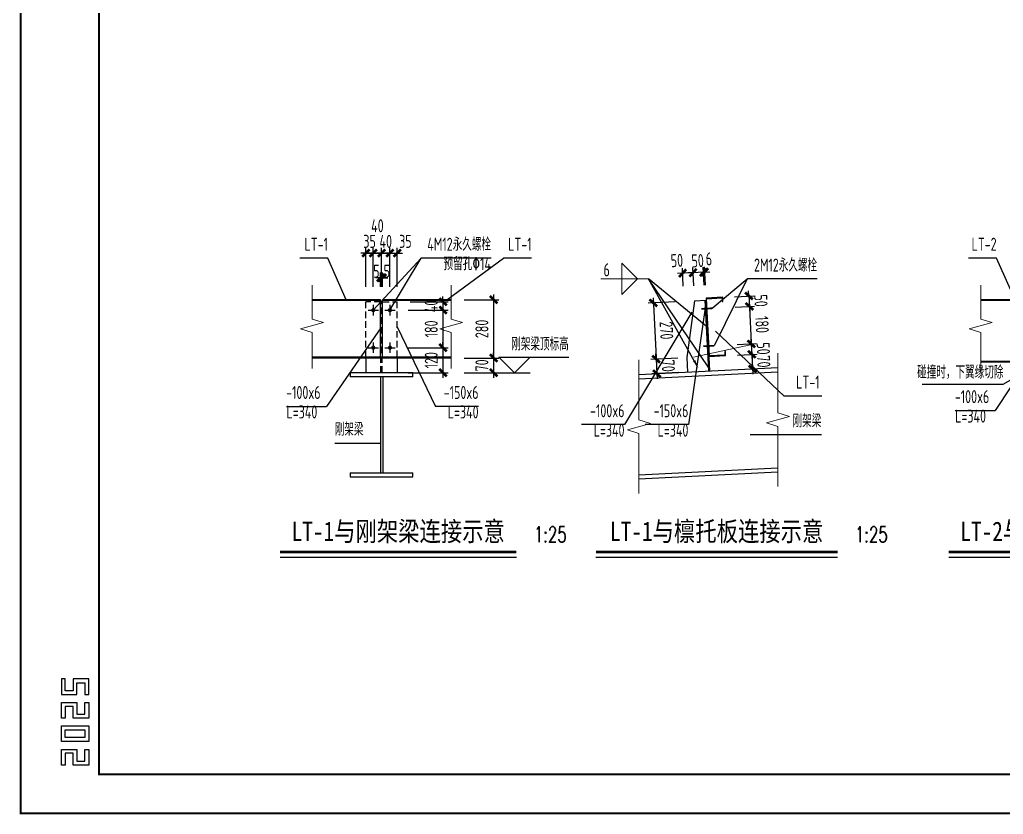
# Model space of a CAD drawing. Extents: x -1201378 to 2367219, y -619313 to 244905.
# Drawn here: x 312071 to 349789, y -496140 to -465649 of the extents above; entities that cross this region are included whole.
import ezdxf
from ezdxf.enums import TextEntityAlignment as Align

# ---------------------------------------------------------------- set-up
doc = ezdxf.new("R2010")
doc.units = 0
doc.header["$LTSCALE"] = 1000
doc.linetypes.add('DASHED', pattern=[0.75, 0.5, -0.25])
doc.layers.get('0').update_dxf_attribs({"linetype": 'CONTINUOUS'})
doc.layers.get('Defpoints').update_dxf_attribs({"linetype": 'CONTINUOUS'})
for name, color, linetype in [('0-cxFrame', 155, 'CONTINUOUS'), ('BOLT', 7, 'CONTINUOUS'), ('S-SS', 111, 'CONTINUOUS'), ('S-TEXT', 21, 'CONTINUOUS'), ('Steel', 4, 'CONTINUOUS'), ('Steel_dashed', 52, 'DASHED')]:
    doc.layers.add(name, color=color, linetype=linetype)
for name, color, linetype, lineweight in [('0-cxText', 131, 'CONTINUOUS', 25), ('S-dim', 81, 'CONTINUOUS', 0), ('THIN', 7, 'CONTINUOUS', 0)]:
    doc.layers.add(name, color=color, linetype=linetype, lineweight=lineweight)
doc.styles.add('cx_tuming', font='simhei.ttf')
doc.styles.add('cx_tuqian1', font='')
doc.styles.add('TSSD_Dimension', font='tssdeng.shx', dxfattribs={"width": 0.7, "bigfont": 'hztxt.shx'})
doc.styles.add('TSSD_Label', font='tssdeng.shx', dxfattribs={"width": 0.7, "bigfont": 'hztxt.shx'})
doc.styles.add('TSSD_Norm', font='tj-romans1.shx', dxfattribs={"bigfont": 'tj-hztxt.shx'})
doc.styles.add('黑体', font='simhei.ttf', dxfattribs={"width": 0.8})
doc.styles.get('cx_tuqian1').set_extended_font_data('SimSun')
doc.dimstyles.new('TSSD_100_25', dxfattribs={"dimtxt": 250, "dimasz": 100, "dimexe": 100, "dimexo": 250, "dimgap": 100, "dimtad": 1, "dimdec": 0, "dimlfac": 0.25, "dimzin": 0, "dimdsep": 46, "dimtxsty": 'TSSD_Dimension', "dimblk": 'ARCHTICK', "dimcen": 0, "dimdle": 100, "dimclrt": 7, "dimadec": 0, "dimazin": 0, "dimtfac": 1, "dimtdec": 0, "dimtix": 1, "dimtmove": 2, "dimatfit": 3, "dimfxl": 1, "dimtolj": 1, "dimtzin": 0, "dimarcsym": 0})
doc.dimstyles.new('TSSD_25_200', dxfattribs={"dimtxt": 500, "dimasz": 200, "dimexe": 200, "dimexo": 500, "dimgap": 200, "dimtad": 1, "dimdec": 0, "dimlfac": 0.125, "dimzin": 0, "dimdsep": 46, "dimtxsty": 'TSSD_Dimension', "dimblk": 'ARCHTICK', "dimcen": 0, "dimdle": 200, "dimclrt": 7, "dimadec": 0, "dimazin": 0, "dimtfac": 1, "dimtdec": 0, "dimtix": 1, "dimtmove": 2, "dimatfit": 3, "dimfxl": 1, "dimtolj": 1, "dimtzin": 0, "dimarcsym": 0})
doc.dimstyles.new('TSSD_LEADER_STYLE_300.0', dxfattribs={"dimtxt": 0.18, "dimasz": 300, "dimexe": 0.18, "dimexo": 0.0625, "dimgap": 0.09, "dimtad": 0, "dimtih": 1, "dimtoh": 1, "dimdec": 4, "dimzin": 0, "dimdsep": 46, "dimtxsty": 'Standard', "dimcen": 0.09, "dimadec": 0, "dimazin": 0, "dimtfac": 1, "dimtdec": 4, "dimtofl": 0, "dimtmove": 0, "dimatfit": 3, "dimfxl": 1, "dimtolj": 1, "dimtzin": 0, "dimarcsym": 0})

# ---------------------------------------------------------------- blocks, each defined once
blk = doc.blocks.new('_ArchTick')
at = {"color": 0, "linetype": 'ByBlock', "const_width": 0.5}
blk.add_lwpolyline([(-0.71, -0.71), (0.71, 0.71)], dxfattribs=at)
blk = doc.blocks.new('*D3682')
at = {"layer": 'Defpoints', "color": 0, "transparency": 16777216}
for p in [(338290, -475338), (338340, -476337), (338388, -476334)]:
    blk.add_point(p, dxfattribs=at)
at = {"layer": 'S-dim', "color": 0, "lineweight": -2, "transparency": 16777216}
for p, q in [((338315, -475837), (338280, -475139)), ((338363, -475835), (338328, -475136)), ((338290, -475338), (338090, -475348)), ((338338, -475336), (338290, -475338)), ((338338, -475336), (338538, -475326))]:
    blk.add_line(p, q, dxfattribs=at)
at = {"layer": 'S-dim', "color": 0, "lineweight": -2, "transparency": 16777216, "xscale": 200, "yscale": 200, "zscale": 200}
for p, rotation in [((338290, -475338), 2.876765070596286), ((338338, -475336), 182.8767650705963)]:
    blk.add_blockref('_ArchTick', p, dxfattribs=dict(at, rotation=rotation))
at = {"layer": 'S-dim', "color": 7, "transparency": 16777216, "insert": (338498, -474827), "char_height": 500, "attachment_point": 5, "rotation": 2.8768, "style": 'TSSD_Dimension'}
blk.add_mtext('\\A1;6', dxfattribs=at)
blk = doc.blocks.new('*D3683')
at = {"layer": 'Defpoints', "color": 0, "transparency": 16777216}
for p in [(337891, -475358), (337941, -476357), (338340, -476337)]:
    blk.add_point(p, dxfattribs=at)
at = {"layer": 'S-dim', "color": 0, "lineweight": -2, "transparency": 16777216}
for p, q in [((337916, -475857), (337881, -475159)), ((338315, -475837), (338280, -475139)), ((337891, -475358), (337691, -475368)), ((338290, -475338), (337891, -475358)), ((338290, -475338), (338490, -475328))]:
    blk.add_line(p, q, dxfattribs=at)
at = {"layer": 'S-dim', "color": 0, "lineweight": -2, "transparency": 16777216, "xscale": 200, "yscale": 200, "zscale": 200}
for p, rotation in [((337891, -475358), 2.876765070408708), ((338290, -475338), 182.8767650704087)]:
    blk.add_blockref('_ArchTick', p, dxfattribs=dict(at, rotation=rotation))
at = {"layer": 'S-dim', "color": 7, "transparency": 16777216, "insert": (338068, -474899), "char_height": 500, "attachment_point": 5, "rotation": 2.8768, "style": 'TSSD_Dimension'}
blk.add_mtext('\\A1;50', dxfattribs=at)
blk = doc.blocks.new('*D3684')
at = {"layer": 'Defpoints', "color": 0, "transparency": 16777216}
for p in [(337491, -475378), (337541, -476377), (337941, -476357)]:
    blk.add_point(p, dxfattribs=at)
at = {"layer": 'S-dim', "color": 0, "lineweight": -2, "transparency": 16777216}
for p, q in [((337516, -475877), (337481, -475179)), ((337916, -475857), (337881, -475159)), ((338090, -475348), (337291, -475389))]:
    blk.add_line(p, q, dxfattribs=at)
at = {"layer": 'S-dim', "color": 0, "lineweight": -2, "transparency": 16777216, "xscale": 200, "yscale": 200, "zscale": 200}
for p, rotation in [((337491, -475378), 182.8767650703387), ((337891, -475358), 2.876765070338738)]:
    blk.add_blockref('_ArchTick', p, dxfattribs=dict(at, rotation=rotation))
at = {"layer": 'S-dim', "color": 7, "transparency": 16777216, "insert": (337272, -474889), "char_height": 500, "attachment_point": 5, "rotation": 2.8768, "style": 'TSSD_Dimension'}
blk.add_mtext('\\A1;50', dxfattribs=at)
blk = doc.blocks.new('*D3685')
at = {"layer": 'Defpoints', "color": 0, "transparency": 16777216}
for p in [(337814, -478606), (336505, -479232), (337842, -479165)]:
    blk.add_point(p, dxfattribs=at)
at = {"layer": 'S-dim', "color": 0, "lineweight": -2, "transparency": 16777216}
for p, q in [((337314, -478631), (336277, -478683)), ((336477, -478673), (336467, -478473)), ((336477, -478673), (336505, -479232)), ((337342, -479190), (336305, -479242)), ((336505, -479232), (336515, -479432))]:
    blk.add_line(p, q, dxfattribs=at)
at = {"layer": 'S-dim', "color": 0, "lineweight": -2, "transparency": 16777216, "xscale": 200, "yscale": 200, "zscale": 200}
for p, rotation in [((336477, -478673), 272.876765070463), ((336505, -479232), 92.876765070463)]:
    blk.add_blockref('_ArchTick', p, dxfattribs=dict(at, rotation=rotation))
at = {"layer": 'S-dim', "color": 7, "transparency": 16777216, "insert": (336941, -478930), "char_height": 500, "attachment_point": 5, "rotation": 272.8768, "style": 'TSSD_Dimension'}
blk.add_mtext('\\A1;70', dxfattribs=at)
blk = doc.blocks.new('*D3686')
at = {"layer": 'Defpoints', "color": 0, "transparency": 16777216}
for p in [(337705, -476449), (337814, -478606), (336477, -478673)]:
    blk.add_point(p, dxfattribs=at)
at = {"layer": 'S-dim', "color": 0, "lineweight": -2, "transparency": 16777216}
for p, q in [((336359, -476316), (336487, -478873)), ((337206, -476474), (336169, -476526)), ((337314, -478631), (336277, -478683))]:
    blk.add_line(p, q, dxfattribs=at)
at = {"layer": 'S-dim', "color": 0, "lineweight": -2, "transparency": 16777216, "xscale": 200, "yscale": 200, "zscale": 200}
for p, rotation in [((336369, -476516), 92.87676507032717), ((336477, -478673), 272.8767650703271)]:
    blk.add_blockref('_ArchTick', p, dxfattribs=dict(at, rotation=rotation))
at = {"layer": 'S-dim', "color": 7, "transparency": 16777216, "insert": (336872, -477572), "char_height": 500, "attachment_point": 5, "rotation": 272.8768, "style": 'TSSD_Dimension'}
blk.add_mtext('\\A1;270', dxfattribs=at)
blk = doc.blocks.new('*D3687')
at = {"layer": 'Defpoints', "color": 0, "transparency": 16777216}
for p in [(339080, -478142), (339100, -478541), (340146, -478489)]:
    blk.add_point(p, dxfattribs=at)
at = {"layer": 'S-dim', "color": 0, "lineweight": -2, "transparency": 16777216}
for p, q in [((340126, -478089), (340116, -477889)), ((339579, -478117), (340326, -478079)), ((340126, -478089), (340146, -478489)), ((339599, -478516), (340346, -478479)), ((340146, -478489), (340156, -478688))]:
    blk.add_line(p, q, dxfattribs=at)
at = {"layer": 'S-dim', "color": 0, "lineweight": -2, "transparency": 16777216, "xscale": 200, "yscale": 200, "zscale": 200}
for p, rotation in [((340126, -478089), 272.8767650702462), ((340146, -478489), 92.87676507024618)]:
    blk.add_blockref('_ArchTick', p, dxfattribs=dict(at, rotation=rotation))
at = {"layer": 'S-dim', "color": 7, "transparency": 16777216, "insert": (340586, -478266), "char_height": 500, "attachment_point": 5, "rotation": 272.8768, "style": 'TSSD_Dimension'}
blk.add_mtext('\\A1;50', dxfattribs=at)
blk = doc.blocks.new('*D3688')
at = {"layer": 'Defpoints', "color": 0, "transparency": 16777216}
for p in [(338988, -476304), (339008, -476703), (340054, -476651)]:
    blk.add_point(p, dxfattribs=at)
at = {"layer": 'S-dim', "color": 0, "lineweight": -2, "transparency": 16777216}
for p, q in [((339487, -476279), (340233, -476241)), ((340034, -476251), (340024, -476052)), ((340034, -476251), (340054, -476651)), ((339507, -476678), (340254, -476641)), ((340054, -476651), (340064, -476851))]:
    blk.add_line(p, q, dxfattribs=at)
at = {"layer": 'S-dim', "color": 0, "lineweight": -2, "transparency": 16777216, "xscale": 200, "yscale": 200, "zscale": 200}
for p, rotation in [((340034, -476251), 272.8767650703388), ((340054, -476651), 92.87676507033875)]:
    blk.add_blockref('_ArchTick', p, dxfattribs=dict(at, rotation=rotation))
at = {"layer": 'S-dim', "color": 7, "transparency": 16777216, "insert": (340493, -476429), "char_height": 500, "attachment_point": 5, "rotation": 272.8768, "style": 'TSSD_Dimension'}
blk.add_mtext('\\A1;50', dxfattribs=at)
blk = doc.blocks.new('*D3689')
at = {"layer": 'Defpoints', "color": 0, "transparency": 16777216}
for p in [(339008, -476703), (339080, -478142), (340126, -478089)]:
    blk.add_point(p, dxfattribs=at)
at = {"layer": 'S-dim', "color": 0, "lineweight": -2, "transparency": 16777216}
for p, q in [((339507, -476678), (340254, -476641)), ((340044, -476451), (340136, -478289)), ((339579, -478117), (340326, -478079))]:
    blk.add_line(p, q, dxfattribs=at)
at = {"layer": 'S-dim', "color": 0, "lineweight": -2, "transparency": 16777216, "xscale": 200, "yscale": 200, "zscale": 200}
for p, rotation in [((340054, -476651), 92.87676507029933), ((340126, -478089), 272.8767650702993)]:
    blk.add_blockref('_ArchTick', p, dxfattribs=dict(at, rotation=rotation))
at = {"layer": 'S-dim', "color": 7, "transparency": 16777216, "insert": (340539, -477347), "char_height": 500, "attachment_point": 5, "rotation": 272.8768, "style": 'TSSD_Dimension'}
blk.add_mtext('\\A1;180', dxfattribs=at)
blk = doc.blocks.new('*D3690')
at = {"layer": 'Defpoints', "color": 0, "transparency": 16777216}
for p in [(339100, -478541), (339128, -479100), (340174, -479048)]:
    blk.add_point(p, dxfattribs=at)
at = {"layer": 'S-dim', "color": 0, "lineweight": -2, "transparency": 16777216}
for p, q in [((339599, -478516), (340346, -478479)), ((340136, -478289), (340184, -479248)), ((339627, -479075), (340374, -479038))]:
    blk.add_line(p, q, dxfattribs=at)
at = {"layer": 'S-dim', "color": 0, "lineweight": -2, "transparency": 16777216, "xscale": 200, "yscale": 200, "zscale": 200}
for p, rotation in [((340146, -478489), 92.87676507074143), ((340174, -479048), 272.8767650707414)]:
    blk.add_blockref('_ArchTick', p, dxfattribs=dict(at, rotation=rotation))
at = {"layer": 'S-dim', "color": 7, "transparency": 16777216, "insert": (340602, -478764), "char_height": 500, "attachment_point": 5, "rotation": 272.8768, "style": 'TSSD_Dimension'}
blk.add_mtext('\\A1;70', dxfattribs=at)
blk = doc.blocks.new('_WELD004')
at = {"color": 0, "linetype": 'ByBlock'}
for p, q in [((0, 1), (1, 0)), ((0, 0), (0, 1))]:
    blk.add_line(p, q, dxfattribs=at)
blk = doc.blocks.new('*D3691')
at = {"layer": 'Defpoints', "color": 0, "transparency": 16777216}
for p in [(326549, -476474), (326469, -476794), (328303, -476794)]:
    blk.add_point(p, dxfattribs=at)
at = {"layer": 'S-dim', "color": 0, "lineweight": -2, "transparency": 16777216}
for p, q in [((328303, -476474), (328303, -476274)), ((327049, -476474), (328503, -476474)), ((328303, -476474), (328303, -476794)), ((326969, -476794), (328503, -476794)), ((328303, -476794), (328303, -476994))]:
    blk.add_line(p, q, dxfattribs=at)
at = {"layer": 'S-dim', "color": 0, "lineweight": -2, "transparency": 16777216, "xscale": 200, "yscale": 200, "zscale": 200}
for p, rotation in [((328303, -476474), 270), ((328303, -476794), 90)]:
    blk.add_blockref('_ArchTick', p, dxfattribs=dict(at, rotation=rotation))
at = {"layer": 'S-dim', "color": 7, "transparency": 16777216, "insert": (327853, -476634), "char_height": 500, "attachment_point": 5, "rotation": 90, "style": 'TSSD_Dimension'}
blk.add_mtext('\\A1;40', dxfattribs=at)
blk = doc.blocks.new('*D3692')
at = {"layer": 'Defpoints', "color": 0, "transparency": 16777216}
for p in [(326549, -476794), (326469, -478234), (328303, -478234)]:
    blk.add_point(p, dxfattribs=at)
at = {"layer": 'S-dim', "color": 0, "lineweight": -2, "transparency": 16777216}
for p, q in [((328303, -476594), (328303, -478434)), ((327049, -476794), (328503, -476794)), ((326969, -478234), (328503, -478234))]:
    blk.add_line(p, q, dxfattribs=at)
at = {"layer": 'S-dim', "color": 0, "lineweight": -2, "transparency": 16777216, "xscale": 200, "yscale": 200, "zscale": 200}
for p, rotation in [((328303, -476794), 90), ((328303, -478234), 270)]:
    blk.add_blockref('_ArchTick', p, dxfattribs=dict(at, rotation=rotation))
at = {"layer": 'S-dim', "color": 7, "transparency": 16777216, "insert": (327853, -477514), "char_height": 500, "attachment_point": 5, "rotation": 90, "style": 'TSSD_Dimension'}
blk.add_mtext('\\A1;180', dxfattribs=at)
blk = doc.blocks.new('*D3693')
at = {"layer": 'Defpoints', "color": 0, "transparency": 16777216}
for p in [(326469, -478234), (326469, -479194), (328303, -479194)]:
    blk.add_point(p, dxfattribs=at)
at = {"layer": 'S-dim', "color": 0, "lineweight": -2, "transparency": 16777216}
for p, q in [((326969, -478234), (328503, -478234)), ((328303, -478234), (328303, -478034)), ((328303, -478234), (328303, -479194)), ((326969, -479194), (328503, -479194)), ((328303, -479194), (328303, -479394))]:
    blk.add_line(p, q, dxfattribs=at)
at = {"layer": 'S-dim', "color": 0, "lineweight": -2, "transparency": 16777216, "xscale": 200, "yscale": 200, "zscale": 200}
for p, rotation in [((328303, -478234), 270), ((328303, -479194), 90)]:
    blk.add_blockref('_ArchTick', p, dxfattribs=dict(at, rotation=rotation))
at = {"layer": 'S-dim', "color": 7, "transparency": 16777216, "insert": (327853, -478714), "char_height": 500, "attachment_point": 5, "rotation": 90, "style": 'TSSD_Dimension'}
blk.add_mtext('\\A1;120', dxfattribs=at)
blk = doc.blocks.new('*D3694')
at = {"layer": 'Defpoints', "color": 0, "transparency": 16777216}
for p in [(328616, -476394), (328616, -478634), (330245, -478634)]:
    blk.add_point(p, dxfattribs=at)
at = {"layer": 'S-dim', "color": 0, "lineweight": -2, "transparency": 16777216}
for p, q in [((330245, -476194), (330245, -478834)), ((329116, -476394), (330445, -476394)), ((329116, -478634), (330445, -478634))]:
    blk.add_line(p, q, dxfattribs=at)
at = {"layer": 'S-dim', "color": 0, "lineweight": -2, "transparency": 16777216, "xscale": 200, "yscale": 200, "zscale": 200}
for p, rotation in [((330245, -476394), 90), ((330245, -478634), 270)]:
    blk.add_blockref('_ArchTick', p, dxfattribs=dict(at, rotation=rotation))
at = {"layer": 'S-dim', "color": 7, "transparency": 16777216, "insert": (329795, -477514), "char_height": 500, "attachment_point": 5, "rotation": 90, "style": 'TSSD_Dimension'}
blk.add_mtext('\\A1;280', dxfattribs=at)
blk = doc.blocks.new('*D3695')
at = {"layer": 'Defpoints', "color": 0, "transparency": 16777216}
for p in [(328616, -478634), (328616, -479194), (330245, -479194)]:
    blk.add_point(p, dxfattribs=at)
at = {"layer": 'S-dim', "color": 0, "lineweight": -2, "transparency": 16777216}
for p, q in [((329116, -478634), (330445, -478634)), ((330245, -478634), (330245, -478434)), ((330245, -478634), (330245, -479194)), ((329116, -479194), (330445, -479194)), ((330245, -479194), (330245, -479394))]:
    blk.add_line(p, q, dxfattribs=at)
at = {"layer": 'S-dim', "color": 0, "lineweight": -2, "transparency": 16777216, "xscale": 200, "yscale": 200, "zscale": 200}
for p, rotation in [((330245, -478634), 270), ((330245, -479194), 90)]:
    blk.add_blockref('_ArchTick', p, dxfattribs=dict(at, rotation=rotation))
at = {"layer": 'S-dim', "color": 7, "transparency": 16777216, "insert": (329795, -478914), "char_height": 500, "attachment_point": 5, "rotation": 90, "style": 'TSSD_Dimension'}
blk.add_mtext('\\A1;70', dxfattribs=at)
blk = doc.blocks.new('*D3696')
at = {"layer": 'Defpoints', "color": 0, "transparency": 16777216}
for p in [(326549, -474606), (326269, -476394), (326549, -476394)]:
    blk.add_point(p, dxfattribs=at)
at = {"layer": 'S-dim', "color": 0, "lineweight": -2, "transparency": 16777216}
for p, q in [((326269, -475894), (326269, -474406)), ((326549, -475894), (326549, -474406)), ((326269, -474606), (326069, -474606)), ((326269, -474606), (326549, -474606)), ((326549, -474606), (326749, -474606))]:
    blk.add_line(p, q, dxfattribs=at)
at = {"layer": 'S-dim', "color": 0, "lineweight": -2, "transparency": 16777216, "xscale": 200, "yscale": 200, "zscale": 200}
blk.add_blockref('_ArchTick', (326269, -474606), dxfattribs=at)
at = {"layer": 'S-dim', "color": 0, "lineweight": -2, "transparency": 16777216, "xscale": 200, "yscale": 200, "zscale": 200, "rotation": 180}
blk.add_blockref('_ArchTick', (326549, -474606), dxfattribs=at)
at = {"layer": 'S-dim', "color": 7, "transparency": 16777216, "insert": (326862, -474156), "char_height": 500, "attachment_point": 5, "style": 'TSSD_Dimension'}
blk.add_mtext('\\A1;35', dxfattribs=at)
blk = doc.blocks.new('*D3697')
at = {"layer": 'Defpoints', "color": 0, "transparency": 16777216}
for p in [(325629, -474606), (325349, -476394), (325629, -476394)]:
    blk.add_point(p, dxfattribs=at)
at = {"layer": 'S-dim', "color": 0, "lineweight": -2, "transparency": 16777216}
for p, q in [((325349, -475894), (325349, -474406)), ((325629, -475894), (325629, -474406)), ((325349, -474606), (325149, -474606)), ((325349, -474606), (325629, -474606)), ((325629, -474606), (325829, -474606))]:
    blk.add_line(p, q, dxfattribs=at)
at = {"layer": 'S-dim', "color": 0, "lineweight": -2, "transparency": 16777216, "xscale": 200, "yscale": 200, "zscale": 200}
blk.add_blockref('_ArchTick', (325349, -474606), dxfattribs=at)
at = {"layer": 'S-dim', "color": 0, "lineweight": -2, "transparency": 16777216, "xscale": 200, "yscale": 200, "zscale": 200, "rotation": 180}
blk.add_blockref('_ArchTick', (325629, -474606), dxfattribs=at)
at = {"layer": 'S-dim', "color": 7, "transparency": 16777216, "insert": (325489, -474156), "char_height": 500, "attachment_point": 5, "style": 'TSSD_Dimension'}
blk.add_mtext('\\A1;35', dxfattribs=at)
blk = doc.blocks.new('*D3698')
at = {"layer": 'Defpoints', "color": 0, "transparency": 16777216}
for p in [(325949, -474606), (325629, -476394), (325949, -476394)]:
    blk.add_point(p, dxfattribs=at)
at = {"layer": 'S-dim', "color": 0, "lineweight": -2, "transparency": 16777216}
for p, q in [((325629, -475894), (325629, -474406)), ((325949, -475894), (325949, -474406)), ((325629, -474606), (325429, -474606)), ((325629, -474606), (325949, -474606)), ((325949, -474606), (326149, -474606))]:
    blk.add_line(p, q, dxfattribs=at)
at = {"layer": 'S-dim', "color": 0, "lineweight": -2, "transparency": 16777216, "xscale": 200, "yscale": 200, "zscale": 200}
blk.add_blockref('_ArchTick', (325629, -474606), dxfattribs=at)
at = {"layer": 'S-dim', "color": 0, "lineweight": -2, "transparency": 16777216, "xscale": 200, "yscale": 200, "zscale": 200, "rotation": 180}
blk.add_blockref('_ArchTick', (325949, -474606), dxfattribs=at)
at = {"layer": 'S-dim', "color": 7, "transparency": 16777216, "insert": (325789, -473556), "char_height": 500, "attachment_point": 5, "style": 'TSSD_Dimension'}
blk.add_mtext('\\A1;40', dxfattribs=at)
blk = doc.blocks.new('*D3699')
at = {"layer": 'Defpoints', "color": 0, "transparency": 16777216}
for p in [(326269, -474606), (325949, -476394), (326269, -476394)]:
    blk.add_point(p, dxfattribs=at)
at = {"layer": 'S-dim', "color": 0, "lineweight": -2, "transparency": 16777216}
for p, q in [((325949, -475894), (325949, -474406)), ((326269, -475894), (326269, -474406)), ((325949, -474606), (325749, -474606)), ((325949, -474606), (326269, -474606)), ((326269, -474606), (326469, -474606))]:
    blk.add_line(p, q, dxfattribs=at)
at = {"layer": 'S-dim', "color": 0, "lineweight": -2, "transparency": 16777216, "xscale": 200, "yscale": 200, "zscale": 200}
blk.add_blockref('_ArchTick', (325949, -474606), dxfattribs=at)
at = {"layer": 'S-dim', "color": 0, "lineweight": -2, "transparency": 16777216, "xscale": 200, "yscale": 200, "zscale": 200, "rotation": 180}
blk.add_blockref('_ArchTick', (326269, -474606), dxfattribs=at)
at = {"layer": 'S-dim', "color": 7, "transparency": 16777216, "insert": (326109, -474156), "char_height": 500, "attachment_point": 5, "style": 'TSSD_Dimension'}
blk.add_mtext('\\A1;40', dxfattribs=at)
blk = doc.blocks.new('*D3700')
at = {"layer": 'Defpoints', "color": 0, "transparency": 16777216}
for p in [(325989, -475551), (325949, -476394), (325989, -476394)]:
    blk.add_point(p, dxfattribs=at)
at = {"layer": 'S-dim', "color": 0, "lineweight": -2, "transparency": 16777216}
for p, q in [((325949, -475551), (325749, -475551)), ((325949, -475894), (325949, -475351)), ((325949, -475551), (325989, -475551)), ((325989, -475894), (325989, -475351)), ((325989, -475551), (326189, -475551))]:
    blk.add_line(p, q, dxfattribs=at)
at = {"layer": 'S-dim', "color": 0, "lineweight": -2, "transparency": 16777216, "xscale": 200, "yscale": 200, "zscale": 200}
blk.add_blockref('_ArchTick', (325949, -475551), dxfattribs=at)
at = {"layer": 'S-dim', "color": 0, "lineweight": -2, "transparency": 16777216, "xscale": 200, "yscale": 200, "zscale": 200, "rotation": 180}
blk.add_blockref('_ArchTick', (325989, -475551), dxfattribs=at)
at = {"layer": 'S-dim', "color": 7, "transparency": 16777216, "insert": (326150, -475301), "char_height": 500, "attachment_point": 5, "style": 'TSSD_Dimension'}
blk.add_mtext('\\A1;5', dxfattribs=at)
blk = doc.blocks.new('*D3701')
at = {"layer": 'Defpoints', "color": 0, "transparency": 16777216}
for p in [(325949, -475551), (325909, -476394), (325949, -476394)]:
    blk.add_point(p, dxfattribs=at)
at = {"layer": 'S-dim', "color": 0, "lineweight": -2, "transparency": 16777216}
for p, q in [((325909, -475551), (325709, -475551)), ((325909, -475894), (325909, -475351)), ((325909, -475551), (325949, -475551)), ((325949, -475894), (325949, -475351)), ((325949, -475551), (326149, -475551))]:
    blk.add_line(p, q, dxfattribs=at)
at = {"layer": 'S-dim', "color": 0, "lineweight": -2, "transparency": 16777216, "xscale": 200, "yscale": 200, "zscale": 200}
blk.add_blockref('_ArchTick', (325909, -475551), dxfattribs=at)
at = {"layer": 'S-dim', "color": 0, "lineweight": -2, "transparency": 16777216, "xscale": 200, "yscale": 200, "zscale": 200, "rotation": 180}
blk.add_blockref('_ArchTick', (325949, -475551), dxfattribs=at)
at = {"layer": 'S-dim', "color": 7, "transparency": 16777216, "insert": (325748, -475301), "char_height": 500, "attachment_point": 5, "style": 'TSSD_Dimension'}
blk.add_mtext('\\A1;5', dxfattribs=at)
blk = doc.blocks.new('TK22.A0 L(Dragon)')
at = {"layer": '0-cxFrame', "color": 7, "const_width": 0.5}
blk.add_lwpolyline([(0, 0), (-1486, 0), (-1486, 841), (0, 841)], close=True, dxfattribs=at)
at = {"layer": '0-cxFrame', "const_width": 0.5}
blk.add_lwpolyline([(-80, 10), (-1466, 10), (-1466, 831), (-80, 831)], close=True, dxfattribs=at)
at = {"layer": 'Defpoints', "color": 2}
for points in [[(-1474.6, 34.37), (-1475.6, 34.37), (-1475.6, 30.37), (-1471.6, 30.37), (-1471.6, 33.37), (-1469.6, 33.37), (-1469.6, 30.37), (-1468.6, 30.37), (-1468.6, 34.37), (-1472.6, 34.37), (-1472.6, 31.37), (-1474.6, 31.37), (-1474.6, 34.37)], [(-1474.6, 24.37), (-1475.6, 24.37), (-1475.6, 28.37), (-1471.6, 28.37), (-1471.6, 25.37), (-1469.6, 25.37), (-1469.6, 28.37), (-1468.6, 28.37), (-1468.6, 24.37), (-1472.6, 24.37), (-1472.6, 27.37), (-1474.6, 27.37), (-1474.6, 24.37)], [(-1474.6, 12.37), (-1475.6, 12.37), (-1475.6, 16.37), (-1471.6, 16.37), (-1471.6, 13.37), (-1469.6, 13.37), (-1469.6, 16.37), (-1468.6, 16.37), (-1468.6, 12.37), (-1472.6, 12.37), (-1472.6, 15.37), (-1474.6, 15.37), (-1474.6, 12.37)]]:
    blk.add_lwpolyline(points, dxfattribs=at)
for points in [[(-1475.6, 18.37), (-1475.6, 22.37), (-1468.6, 22.37), (-1468.6, 18.37)], [(-1474.6, 19.37), (-1474.6, 21.37), (-1469.6, 21.37), (-1469.6, 19.37)]]:
    blk.add_lwpolyline(points, close=True, dxfattribs=at)
at = {"style": '黑体', "flags": 4}
blk.add_attdef('图幅', text='', height=3.3, dxfattribs=at).set_placement((-40, 3), align=Align.RIGHT)
at = {"layer": '0-cxText', "flags": 4}
for tag, height, style, p in [('建设单位', 3.5, 'cx_tuming', (-45, 240)), ('项目名称', 3.5, 'cx_tuming', (-45, 210)), ('子项名称', 3.5, 'cx_tuming', (-45, 180)), ('工程编号', 3.3, 'cx_tuqian1', (-35, 165)), ('图名1', 3.5, 'cx_tuming', (-45, 87)), ('图名2', 3.5, 'cx_tuming', (-45, 79)), ('图名3', 3.5, 'cx_tuming', (-45, 71)), ('出图日期', 3.3, 'cx_tuqian1', (-39, 60)), ('专业', 3.3, 'cx_tuqian1', (-55, 52)), ('图号', 3.3, 'cx_tuqian1', (-55, 44)), ('版次', 3.3, 'cx_tuqian1', (-20, 44))]:
    blk.add_attdef(tag, text='', height=height, dxfattribs=dict(at, style=style)).set_placement(p, align=Align.MIDDLE)
at = {"layer": 'Defpoints', "color": 6, "flags": 4}
for tag, height, style, p in [('tufu', 3.3, '黑体', (-12, 12)), ('dwfname', 4, 'cx_tuqian1', (-80, 3))]:
    blk.add_attdef(tag, text='', height=height, dxfattribs=dict(at, style=style)).set_placement(p, align=Align.RIGHT)

msp = doc.modelspace()

# ---------------------------------------------------------------- linework, layer by layer
at = {"layer": 'BOLT'}
for p, q in [((325629.2, -476594.3), (325629.2, -476994.3)), ((326269.2, -476594.3), (326269.2, -476994.3)), ((325429.2, -476794.3), (325829.2, -476794.3)), ((326069.2, -476794.3), (326469.2, -476794.3)), ((325429.2, -478234.3), (325829.2, -478234.3)), ((325629.2, -478034.3), (325629.2, -478434.3)), ((326069.2, -478234.3), (326469.2, -478234.3)), ((326269.2, -478034.3), (326269.2, -478434.3))]:
    msp.add_line(p, q, dxfattribs=at)
at = {"layer": 'BOLT', "const_width": 80}
for points in [[(325669.2, -476794.3, -1), (325589.2, -476794.3, -1)], [(326309.2, -476794.3, -1), (326229.2, -476794.3, -1)], [(325669.2, -478234.3, -1), (325589.2, -478234.3, -1)], [(326309.2, -478234.3, -1), (326229.2, -478234.3, -1)]]:
    msp.add_lwpolyline(points, format="xyb", close=True, dxfattribs=at)
at = {"layer": 'BOLT', "const_width": 66.7}
for points in [[(338208.6, -476743.6), (338628.1, -476722.6)], [(338280.9, -478181.8), (338700.4, -478160.8)]]:
    msp.add_lwpolyline(points, dxfattribs=at)
at = {"layer": 'S-SS'}
for p, q in [((323889.3, -474799.1), (322816.4, -474799.1)), ((324595.9, -476394.3), (323889.3, -474799.1)), ((325629.2, -476794.3), (327461.7, -474799.1)), ((326269.2, -476794.3), (327461.7, -474799.1)), ((330144.4, -474799.1), (327461.7, -474799.1)), ((328451.9, -476394.3), (330626.1, -474799.1)), ((331699, -474799.1), (330626.1, -474799.1)), ((349530.9, -474799.1), (348458, -474799.1)), ((350237.4, -476394.3), (349530.9, -474799.1)), ((338628.1, -476722.6), (339965.8, -475597.4)), ((339965.8, -475597.4), (338700.4, -478160.8)), ((342648.5, -475597.4), (339965.8, -475597.4)), ((338359, -476706.7), (337713.9, -481187.1)), ((337850.9, -476874.2), (335263.8, -481187.1)), ((325925.2, -477474.3), (323837, -480486.5)), ((326549.2, -477434.3), (328013.4, -480486.5)), ((351566.7, -477474.3), (349478.6, -480646.5)), ((338752.2, -477597.4), (341382, -480089.8)), ((331044.6, -479194.3), (330444.6, -478594.3)), ((330444.6, -478594.3), (331644.6, -478594.3)), ((331044.6, -479194.3), (331644.6, -478594.3)), ((331644.6, -478594.3), (333125.3, -478594.3)), ((330444.6, -479194.3), (331644.6, -479194.3)), ((342826.5, -480089.8), (341382, -480089.8)), ((322302.5, -480486.5), (323837, -480486.5)), ((329667.5, -480486.5), (328013.4, -480486.5)), ((347944.1, -480646.5), (349478.6, -480646.5)), ((335263.8, -481187.1), (333609.7, -481187.1)), ((337713.9, -481187.1), (336059.7, -481187.1)), ((342811.8, -481574.8), (340081.7, -481574.8)), ((324153.5, -481899), (325901.2, -481899))]:
    msp.add_line(p, q, dxfattribs=at)
msp.add_lwpolyline([(346679.3, -479638.2), (349785, -479638.2), (351270.7, -478794.3)], dxfattribs=at)
at = {"layer": 'S-TEXT', "const_width": 100}
for points in [[(322053.9, -486073.2), (331120.6, -486073.2)], [(334164.8, -486073.2), (343431.5, -486073.2)], [(347695.5, -486073.2), (356762.1, -486073.2)]]:
    msp.add_lwpolyline(points, dxfattribs=at)
at = {"layer": 'S-TEXT'}
for points in [[(322053.9, -486273.2), (331120.6, -486273.2)], [(334164.8, -486273.2), (343431.5, -486273.2)], [(347695.5, -486273.2), (356762.1, -486273.2)]]:
    msp.add_lwpolyline(points, dxfattribs=at)
at = {"layer": 'Steel'}
for p, q in [((325909.2, -476394.3), (323282.5, -476394.3)), ((325909.2, -476430.3), (323282.5, -476430.3)), ((325909.2, -478634.3), (325909.2, -476394.3)), ((325989.2, -476474.3), (325909.2, -476474.3)), ((328615.9, -476394.3), (325989.2, -476394.3)), ((325989.2, -478634.3), (325989.2, -476394.3)), ((328615.9, -476430.3), (325989.2, -476430.3)), ((337944.9, -476436.5), (337653.8, -478613.8)), ((337944.9, -476436.5), (338392.3, -476414)), ((338344.4, -476416.4), (338480.9, -479133)), ((338392.3, -476414), (338528.8, -479130.6)), ((351550.7, -476394.3), (348924.1, -476394.3)), ((351550.7, -476430.3), (348924.1, -476430.3)), ((325909.2, -478598.3), (323282.5, -478598.3)), ((325909.2, -478634.3), (323282.5, -478634.3)), ((325349.2, -478634.3), (325349.2, -479194.3)), ((328615.9, -478598.3), (325989.2, -478598.3)), ((328615.9, -478634.3), (325989.2, -478634.3)), ((326549.2, -478634.3), (326549.2, -479194.3)), ((337653.8, -478613.8), (337681.9, -479173.1)), ((335814.2, -479267), (341147.6, -478999)), ((350990.7, -478758.3), (348924.1, -478758.3)), ((350990.7, -478794.3), (348924.1, -478794.3)), ((327149.2, -479194.3), (324749.2, -479194.3)), ((324749.2, -479194.3), (324749.2, -479354.3)), ((327149.2, -479354.3), (324749.2, -479354.3)), ((325901.2, -479354.3), (325901.2, -483034.3)), ((325997.2, -479354.3), (325997.2, -483034.3)), ((327149.2, -479354.3), (327149.2, -479194.3)), ((335814.2, -479427.2), (341147.6, -479159.2)), ((324749.2, -483034.3), (327149.2, -483034.3)), ((324749.2, -483034.3), (324749.2, -483194.3)), ((327149.2, -483194.3), (327149.2, -483034.3)), ((335814.2, -483109.8), (341147.6, -482841.8)), ((335814.2, -483270), (341147.6, -483002)), ((324749.2, -483194.3), (327149.2, -483194.3))]:
    msp.add_line(p, q, dxfattribs=at)
msp.add_lwpolyline([(339131.9, -478379.4), (339107.9, -478380.6), (339114.7, -478516.4), (338523.5, -478546.1), (338413.5, -476356.9), (339004.7, -476327.2), (339011.6, -476463), (339035.5, -476461.8), (339027.5, -476302), (338388.3, -476334.1), (338500.7, -478571.3), (339139.9, -478539.2)], close=True, dxfattribs=at)
at = {"layer": 'Steel_dashed', "ltscale": 0.5}
for p, q in [((325349.2, -478598.3), (325349.2, -476474.3)), ((325909.2, -476474.3), (325349.2, -476474.3)), ((325925.2, -479194.3), (325925.2, -476474.3)), ((325973.2, -479194.3), (325973.2, -476474.3)), ((325989.2, -476474.3), (326549.2, -476474.3)), ((326549.2, -478598.3), (326549.2, -476474.3))]:
    msp.add_line(p, q, dxfattribs=at)
at = {"layer": 'THIN'}
for p, q in [((336188.7, -475597.4), (334359.8, -475597.4)), ((337914.3, -478600.8), (340324.4, -478079.1))]:
    msp.add_line(p, q, dxfattribs=at)
for points in [[(323282.5, -475834.3), (323282.5, -477134.3), (323722.5, -477274.3), (322842.5, -477514.3), (323282.5, -477654.3), (323282.5, -479034.3)], [(328615.9, -475834.3), (328615.9, -477134.3), (329055.9, -477274.3), (328175.9, -477514.3), (328615.9, -477654.3), (328615.9, -479034.3)], [(348924.1, -475834.3), (348924.1, -477134.3), (349364.1, -477274.3), (348484.1, -477514.3), (348924.1, -477654.3), (348924.1, -479194.3)], [(341147.6, -478439), (341147.6, -480740.5), (341587.6, -480880.5), (340707.6, -481120.5), (341147.6, -481260.5), (341147.6, -483562)], [(335814.2, -478707), (335814.2, -481008.5), (336254.2, -481148.5), (335374.2, -481388.5), (335814.2, -481528.5), (335814.2, -483830)]]:
    msp.add_lwpolyline(points, dxfattribs=at)

# ---------------------------------------------------------------- block references
at = {"layer": '0-cxFrame', "xscale": 150, "yscale": 150, "zscale": 150}
msp.add_blockref('TK22.A0 L(Dragon)', (535008.3, -496102.2), dxfattribs=at)
at = {"layer": 'THIN', "xscale": 600, "yscale": 600, "zscale": 600}
msp.add_blockref('_WELD004', (335159.8, -475597.4), dxfattribs=at)
at = {"layer": 'THIN', "xscale": -600, "yscale": 599.9999999999999, "zscale": 600, "rotation": 180}
msp.add_blockref('_WELD004', (335159.8, -475597.4), dxfattribs=at)

# ---------------------------------------------------------------- texts
at = {"layer": 'S-SS', "style": 'TSSD_Label', "width": 0.7}
for s, p in [('LT-1', (323889.3, -474665.8)), ('4M12永久螺栓', (330144.4, -474665.8)), ('LT-1', (331699, -474665.8)), ('LT-2', (349530.9, -474665.8)), ('预留孔\x8214', (330144.4, -475413.2)), ('2M12永久螺栓', (342648.5, -475464.1)), ('刚架梁顶标高', (333125.3, -478494.3)), ('碰撞时，下翼缘切除', (349792.5, -479572.3)), ('LT-1', (342743.7, -479956.5)), ('-150x6', (329667.5, -480353.2)), ('L=340', (329667.5, -481100.7)), ('-100x6', (335263.8, -481053.7)), ('-150x6', (337713.9, -481053.7)), ('刚架梁', (342811.8, -481441.5)), ('L=340', (335263.8, -481801.2)), ('L=340', (337713.9, -481801.2))]:
    msp.add_text(s, height=500, dxfattribs=at).set_placement(p, align=Align.BOTTOM_RIGHT)
for s, p in [('-100x6', (322289.1, -480353.2)), ('-100x6', (347930.6, -480513.2)), ('L=340', (322302.5, -481100.7)), ('L=340', (347944.1, -481260.7)), ('刚架梁', (324153.5, -481765.7))]:
    msp.add_text(s, height=500, dxfattribs=at).set_placement(p, align=Align.BOTTOM_LEFT)
at = {"layer": 'S-TEXT', "style": '黑体', "width": 0.8}
for s, p in [('LT-1与刚架梁连接示意', (326587.3, -485881.1)), ('LT-1与檩托板连接示意', (338798.2, -485881.1)), ('LT-2与刚架梁连接示意', (352228.8, -485881.1))]:
    msp.add_text(s, height=750, dxfattribs=at).set_placement(p, align=Align.BOTTOM_CENTER)
at = {"layer": 'S-TEXT', "style": 'TSSD_Norm', "width": 0.7}
for p in [(331787.7, -485881.1), (344098.6, -485881.1)]:
    msp.add_text('1:25', height=600, dxfattribs=at).set_placement(p, align=Align.BOTTOM_LEFT)
at = {"layer": 'THIN', "style": 'TSSD_Label', "width": 0.7}
msp.add_text('6', height=500, dxfattribs=at).set_placement((334459.8, -475497.4))

# ---------------------------------------------------------------- dimensions: what is measured, and where the dimension line sits
at = {"layer": 'S-dim'}
for base, p1, p2, picture, middle in [((325949.2, -474606.1), (325629.2, -476394.3), (325949.2, -476394.3), '*D3698', (325789.2, -473556.1)), ((326549.2, -474606.1), (326269.2, -476394.3), (326549.2, -476394.3), '*D3696', (326862.4, -474156.1)), ((325949.2, -475551.3), (325909.2, -476394.3), (325949.2, -476394.3), '*D3701', (325748, -475301.3)), ((325989.2, -475551.3), (325949.2, -476394.3), (325989.2, -476394.3), '*D3700', (326150.3, -475301.3))]:
    dim = msp.add_linear_dim(base=base, p1=p1, p2=p2, dimstyle='TSSD_25_200', dxfattribs=at)
    dim.commit()
    dim.dimension.update_dxf_attribs({"geometry": picture, "text_midpoint": middle, "dimtype": 160})
for base, p1, p2, picture, middle in [((325629.2, -474606.1), (325349.2, -476394.3), (325629.2, -476394.3), '*D3697', (325489.2, -474156.1)), ((326269.2, -474606.1), (325949.2, -476394.3), (326269.2, -476394.3), '*D3699', (326109.2, -474156.1))]:
    dim = msp.add_linear_dim(base=base, p1=p1, p2=p2, dimstyle='TSSD_25_200', dxfattribs=at)
    dim.commit()
    dim.dimension.update_dxf_attribs({"geometry": picture, "text_midpoint": middle})
for base, p1, p2, angle, picture, middle in [((338290.2, -475338.3), (338388.3, -476334.1), (338340.4, -476336.5), 182.87677, '*D3682', (338497.8, -474827.3)), ((337491.2, -475378.5), (337940.9, -476356.6), (337541.4, -476376.7), 182.87677, '*D3684', (337271.8, -474888.9)), ((340174.2, -479047.9), (339100, -478541.2), (339128.1, -479100.5), 272.87677, '*D3690', (340601.6, -478764.1))]:
    dim = msp.add_linear_dim(base=base, p1=p1, p2=p2, angle=angle, dimstyle='TSSD_25_200', dxfattribs=at)
    dim.commit()
    dim.dimension.update_dxf_attribs({"geometry": picture, "text_midpoint": middle, "dimtype": 161})
for p1, p2, distance, picture, middle in [((338340.4, -476336.5), (337940.9, -476356.6), -999.4, '*D3683', (338067.9, -474898.9)), ((337705.2, -476448.5), (337813.6, -478605.8), -1338.2, '*D3686', (336872.3, -477571.8)), ((338987.6, -476304), (339007.6, -476703.5), 1047.5, '*D3688', (340493.2, -476428.6)), ((339007.6, -476703.5), (339079.9, -478141.7), 1047.5, '*D3689', (340539.4, -477347.4)), ((339079.9, -478141.7), (339100, -478541.2), 1047.5, '*D3687', (340585.5, -478266.3)), ((337813.6, -478605.8), (337841.7, -479165.1), -1338.2, '*D3685', (336940.6, -478930))]:
    dim = msp.add_aligned_dim(p1=p1, p2=p2, distance=distance, dimstyle='TSSD_25_200', dxfattribs=at)
    dim.commit()
    dim.dimension.update_dxf_attribs({"geometry": picture, "text_midpoint": middle})
for base, p1, p2, picture, middle in [((328303, -476794.3), (326549.2, -476474.3), (326469.2, -476794.3), '*D3691', (327853, -476634.3)), ((330244.6, -478634.3), (328615.9, -476394.3), (328615.9, -478634.3), '*D3694', (329794.6, -477514.3)), ((328303, -478234.3), (326549.2, -476794.3), (326469.2, -478234.3), '*D3692', (327853, -477514.3)), ((328303, -479194.3), (326469.2, -478234.3), (326469.2, -479194.3), '*D3693', (327853, -478714.3)), ((330244.6, -479194.3), (328615.9, -478634.3), (328615.9, -479194.3), '*D3695', (329794.6, -478914.3))]:
    dim = msp.add_linear_dim(base=base, p1=p1, p2=p2, angle=90, dimstyle='TSSD_25_200', dxfattribs=at)
    dim.commit()
    dim.dimension.update_dxf_attribs({"geometry": picture, "text_midpoint": middle})

# ---------------------------------------------------------------- leaders
at = {"layer": 'THIN'}
msp.add_leader([(338079.2, -478993), (336188.7, -475597.4)], dimstyle='TSSD_LEADER_STYLE_300.0', dxfattribs=at)
for points in [[(338394.6, -477415.2), (336188.7, -475597.4)], [(338472.9, -478973.2), (336188.7, -475597.4)]]:
    msp.add_leader(points, dimstyle='TSSD_100_25', override={"dimasz": 200}, dxfattribs=at)

doc.saveas('drawing.dxf')
